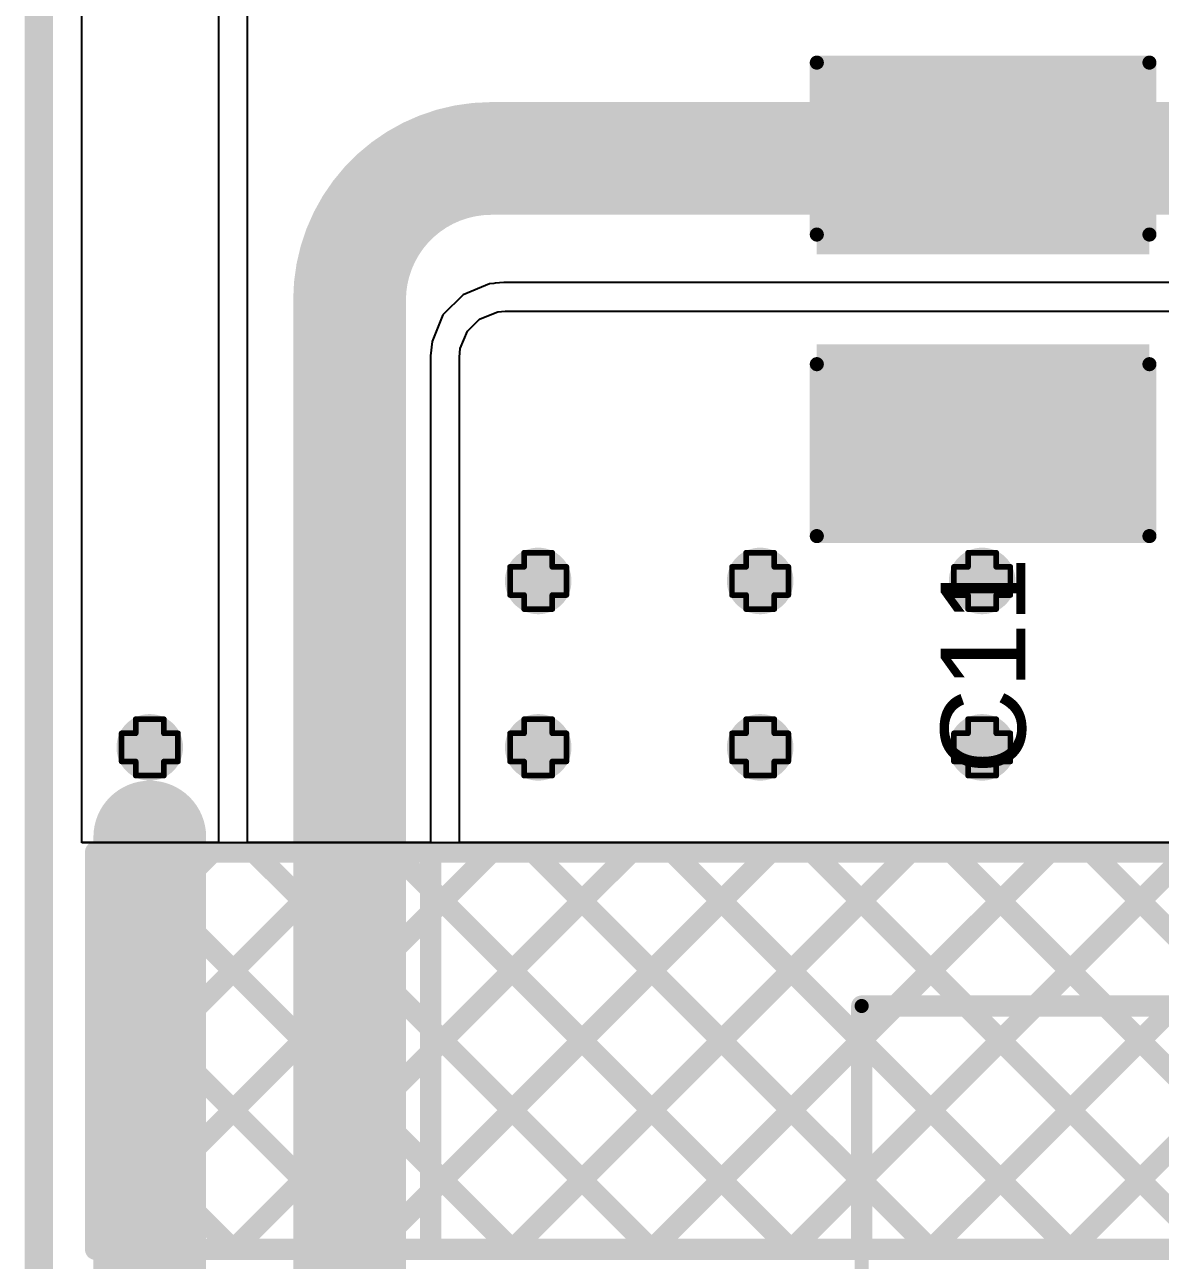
# Model space of a CAD drawing. Header units: inches. Extents: x -0.1 to 10.2, y 0 to 6.5.
# Drawn here: x -0.005 to 0.3978, y 2.8301 to 3.2686 of the extents above; entities that cross this region are included whole.
import ezdxf

# ---------------------------------------------------------------- set-up
doc = ezdxf.new("R2010")
doc.units = ezdxf.units.IN
doc.header["$MEASUREMENT"] = 0
for name, color, linetype in [('Board Outline', 216, 'Continuous'), ('Bottom Layer', 5, 'Continuous'), ('Bottom Overlay', 54, 'Continuous'), ('Drill Drawing', 1, 'Continuous'), ('Top Layer', 1, 'Continuous'), ('Top Overlay', 2, 'Continuous'), ('Top Paste', 8, 'Continuous'), ('Top Solder', 216, 'Continuous'), ('Via Holes', 16, 'Continuous')]:
    doc.layers.add(name, color=color, linetype=linetype)
doc.styles.add('Arial', font='', dxfattribs={"height": 0.2})
doc.styles.get('Arial').set_extended_font_data('Arial')

# ---------------------------------------------------------------- blocks, each defined once
blk = doc.blocks.new('X9555WV_2_12_6TV01_B_57')
at = {"layer": 'Bottom Overlay'}
for points in [[(-0.755, -0.188, 0.005, 0.005, 0), (-0.755, 0.17323, 0.005, 0.005, 0)], [(0.755, -0.188, 0.005, 0.005, 0), (-0.755, -0.188, 0.005, 0.005, 0)]]:
    blk.add_lwpolyline(points, format="xyseb", dxfattribs=at)
blk.add_lwpolyline([(-0.75625, -0.188, 0.0025, 0.0025, 1), (-0.75375, -0.188, 0.0025, 0.0025, 1)], format="xyseb", close=True, dxfattribs=at)
blk.add_lwpolyline([(-0.75625, -0.188, 0.0025, 0.0025, 1), (-0.75375, -0.188, 0.0025, 0.0025, 1)], format="xyseb", close=True, dxfattribs=at)
blk = doc.blocks.new('C___1210_89')
at = {"layer": 'Top Layer'}
for points in [[(-0.08, 0.055), (-0.02, 0.055), (-0.02, -0.055), (-0.08, -0.055)], [(0.02, 0.055), (0.08, 0.055), (0.08, -0.055), (0.02, -0.055)]]:
    blk.add_hatch(color=1, dxfattribs=at).paths.add_polyline_path(points)
at = {"layer": 'Top Paste'}
for points in [[(-0.08, 0.055), (-0.02, 0.055), (-0.02, -0.055), (-0.08, -0.055)], [(0.02, 0.055), (0.08, 0.055), (0.08, -0.055), (0.02, -0.055)]]:
    blk.add_hatch(color=8, dxfattribs=at).paths.add_polyline_path(points)
at = {"layer": 'Top Solder'}
for points in [[(-0.084, 0.059), (-0.016, 0.059), (-0.016, -0.059), (-0.084, -0.059)], [(0.016, 0.059), (0.084, 0.059), (0.084, -0.059), (0.016, -0.059)]]:
    blk.add_hatch(color=216, dxfattribs=at).paths.add_polyline_path(points)
at = {"layer": 'Top Overlay'}
for points in [[(-0.084, 0.059, 0.005, 0.005, 0), (-0.023, 0.059, 0.005, 0.005, 0)], [(-0.084, 0.059, 0.005, 0.005, 0), (-0.084, -0.059, 0.005, 0.005, 0)], [(0.023, 0.059, 0.005, 0.005, 0), (0.084, 0.059, 0.005, 0.005, 0)], [(0.084, 0.059, 0.005, 0.005, 0), (0.084, -0.059, 0.005, 0.005, 0)], [(-0.084, -0.059, 0.005, 0.005, 0), (-0.023, -0.059, 0.005, 0.005, 0)], [(0.023, -0.059, 0.005, 0.005, 0), (0.084, -0.059, 0.005, 0.005, 0)]]:
    blk.add_lwpolyline(points, format="xyseb", dxfattribs=at)
for points in [[(-0.08525, 0.059, 0.0025, 0.0025, 1), (-0.08275, 0.059, 0.0025, 0.0025, 1)], [(-0.08525, 0.059, 0.0025, 0.0025, 1), (-0.08275, 0.059, 0.0025, 0.0025, 1)], [(-0.02425, 0.059, 0.0025, 0.0025, 1), (-0.02175, 0.059, 0.0025, 0.0025, 1)], [(0.02175, 0.059, 0.0025, 0.0025, 1), (0.02425, 0.059, 0.0025, 0.0025, 1)], [(0.08275, 0.059, 0.0025, 0.0025, 1), (0.08525, 0.059, 0.0025, 0.0025, 1)], [(0.08275, 0.059, 0.0025, 0.0025, 1), (0.08525, 0.059, 0.0025, 0.0025, 1)], [(-0.08525, -0.059, 0.0025, 0.0025, 1), (-0.08275, -0.059, 0.0025, 0.0025, 1)], [(-0.08525, -0.059, 0.0025, 0.0025, 1), (-0.08275, -0.059, 0.0025, 0.0025, 1)], [(-0.02425, -0.059, 0.0025, 0.0025, 1), (-0.02175, -0.059, 0.0025, 0.0025, 1)], [(0.02175, -0.059, 0.0025, 0.0025, 1), (0.02425, -0.059, 0.0025, 0.0025, 1)], [(0.08275, -0.059, 0.0025, 0.0025, 1), (0.08525, -0.059, 0.0025, 0.0025, 1)], [(0.08275, -0.059, 0.0025, 0.0025, 1), (0.08525, -0.059, 0.0025, 0.0025, 1)]]:
    blk.add_lwpolyline(points, format="xyseb", close=True, dxfattribs=at)

msp = doc.modelspace()

# ---------------------------------------------------------------- hatches: boundary and pattern name
at = {"layer": 'Bottom Layer'}
h = msp.add_hatch(color=5, dxfattribs=at)
edge = h.paths.add_edge_path()
edge.add_arc((0.17716, 3.07118), 0.01181, 0, 360)
h = msp.add_hatch(color=5, dxfattribs=at)
edge = h.paths.add_edge_path()
edge.add_arc((0.25591, 3.07118), 0.01181, 0, 360)
h = msp.add_hatch(color=5, dxfattribs=at)
edge = h.paths.add_edge_path()
edge.add_arc((0.33465, 3.07118), 0.01181, 0, 360)
h = msp.add_hatch(color=5, dxfattribs=at)
edge = h.paths.add_edge_path()
edge.add_arc((0.03937, 3.01213), 0.01181, 0, 360)
h = msp.add_hatch(color=5, dxfattribs=at)
edge = h.paths.add_edge_path()
edge.add_arc((0.17716, 3.01213), 0.01181, 0, 360)
h = msp.add_hatch(color=5, dxfattribs=at)
edge = h.paths.add_edge_path()
edge.add_arc((0.25591, 3.01213), 0.01181, 0, 360)
h = msp.add_hatch(color=5, dxfattribs=at)
edge = h.paths.add_edge_path()
edge.add_arc((0.33465, 3.01213), 0.01181, 0, 360)
at = {"layer": 'Top Layer'}
h = msp.add_hatch(color=1, dxfattribs=at)
edge = h.paths.add_edge_path()
edge.add_arc((0.17716, 3.07118), 0.01181, 0, 360)
h = msp.add_hatch(color=1, dxfattribs=at)
edge = h.paths.add_edge_path()
edge.add_arc((0.25591, 3.07118), 0.01181, 0, 360)
h = msp.add_hatch(color=1, dxfattribs=at)
edge = h.paths.add_edge_path()
edge.add_arc((0.33465, 3.07118), 0.01181, 0, 360)
h = msp.add_hatch(color=1, dxfattribs=at)
edge = h.paths.add_edge_path()
edge.add_arc((0.03937, 3.01213), 0.01181, 0, 360)
h = msp.add_hatch(color=1, dxfattribs=at)
edge = h.paths.add_edge_path()
edge.add_arc((0.17716, 3.01213), 0.01181, 0, 360)
h = msp.add_hatch(color=1, dxfattribs=at)
edge = h.paths.add_edge_path()
edge.add_arc((0.25591, 3.01213), 0.01181, 0, 360)
h = msp.add_hatch(color=1, dxfattribs=at)
edge = h.paths.add_edge_path()
edge.add_arc((0.33465, 3.01213), 0.01181, 0, 360)
at = {"layer": 'Via Holes'}
h = msp.add_hatch(color=7, dxfattribs=at)
edge = h.paths.add_edge_path()
edge.add_arc((0.17716, 3.07118), 0.00591, 0, 360)
h = msp.add_hatch(color=7, dxfattribs=at)
edge = h.paths.add_edge_path()
edge.add_arc((0.25591, 3.07118), 0.00591, 0, 360)
h = msp.add_hatch(color=7, dxfattribs=at)
edge = h.paths.add_edge_path()
edge.add_arc((0.33465, 3.07118), 0.00591, 0, 360)
h = msp.add_hatch(color=7, dxfattribs=at)
edge = h.paths.add_edge_path()
edge.add_arc((0.03937, 3.01213), 0.00591, 0, 360)
h = msp.add_hatch(color=7, dxfattribs=at)
edge = h.paths.add_edge_path()
edge.add_arc((0.17716, 3.01213), 0.00591, 0, 360)
h = msp.add_hatch(color=7, dxfattribs=at)
edge = h.paths.add_edge_path()
edge.add_arc((0.25591, 3.01213), 0.00591, 0, 360)
h = msp.add_hatch(color=7, dxfattribs=at)
edge = h.paths.add_edge_path()
edge.add_arc((0.33465, 3.01213), 0.00591, 0, 360)

# ---------------------------------------------------------------- linework, layer by layer
at = {"layer": 'Board Outline'}
msp.add_lwpolyline([(0, 0, 0.01, 0.01, 0), (0, 4.33071, 0.01, 0.01, 0)], format="xyseb", dxfattribs=at)
at = {"layer": 'Bottom Layer'}
for p, q in [((0.01529, 2.97828), (0.01529, 3.99606)), ((4.54592, 2.97828), (0.01529, 2.97828))]:
    msp.add_line(p, q, dxfattribs=at)
at = {"layer": 'Bottom Overlay'}
for points in [[(0.02014, 2.834, 0.0075, 0.0075, 0), (0.02014, 2.975, 0.0075, 0.0075, 0)], [(0.02014, 2.88403, 0.0075, 0.0075, 0), (0.1111, 2.975, 0.0075, 0.0075, 0)], [(0.02014, 2.93353, 0.0075, 0.0075, 0), (0.06161, 2.975, 0.0075, 0.0075, 0)], [(0.02014, 2.83454, 0.0075, 0.0075, 0), (0.1606, 2.975, 0.0075, 0.0075, 0)], [(0.02014, 2.88403, 0.0075, 0.0075, 0), (0.1111, 2.975, 0.0075, 0.0075, 0)], [(0.02014, 2.975, 0.0075, 0.0075, 0), (4.53992, 2.975, 0.0075, 0.0075, 0)], [(0.02682, 2.975, 0.0075, 0.0075, 0), (0.16782, 2.834, 0.0075, 0.0075, 0)], [(0.0691, 2.834, 0.0075, 0.0075, 0), (0.2101, 2.975, 0.0075, 0.0075, 0)], [(0.07632, 2.975, 0.0075, 0.0075, 0), (0.21732, 2.834, 0.0075, 0.0075, 0)], [(0.1186, 2.834, 0.0075, 0.0075, 0), (0.2596, 2.975, 0.0075, 0.0075, 0)], [(0.12581, 2.975, 0.0075, 0.0075, 0), (0.26681, 2.834, 0.0075, 0.0075, 0)], [(0.16809, 2.834, 0.0075, 0.0075, 0), (0.30909, 2.975, 0.0075, 0.0075, 0)], [(0.17531, 2.975, 0.0075, 0.0075, 0), (0.29192, 2.85839, 0.0075, 0.0075, 0)], [(0.22481, 2.975, 0.0075, 0.0075, 0), (0.29192, 2.90789, 0.0075, 0.0075, 0)], [(0.27431, 2.975, 0.0075, 0.0075, 0), (0.32895, 2.92035, 0.0075, 0.0075, 0)], [(0.30395, 2.92035, 0.0075, 0.0075, 0), (0.35859, 2.975, 0.0075, 0.0075, 0)], [(0.3238, 2.975, 0.0075, 0.0075, 0), (0.37845, 2.92035, 0.0075, 0.0075, 0)], [(0.35344, 2.92035, 0.0075, 0.0075, 0), (0.40809, 2.975, 0.0075, 0.0075, 0)], [(0.3733, 2.975, 0.0075, 0.0075, 0), (0.42795, 2.92035, 0.0075, 0.0075, 0)], [(0.02014, 2.93219, 0.0075, 0.0075, 0), (0.11832, 2.834, 0.0075, 0.0075, 0)], [(0.29192, 2.834, 0.0075, 0.0075, 0), (0.29192, 2.92035, 0.0075, 0.0075, 0)], [(0.29192, 2.92035, 0.0075, 0.0075, 0), (0.65315, 2.92035, 0.0075, 0.0075, 0)], [(0.29192, 2.92035, 0.0075, 0.0075, 0), (0.65315, 2.92035, 0.0075, 0.0075, 0)], [(0.21759, 2.834, 0.0075, 0.0075, 0), (0.29192, 2.90833, 0.0075, 0.0075, 0)], [(0.02014, 2.88269, 0.0075, 0.0075, 0), (0.06882, 2.834, 0.0075, 0.0075, 0)], [(0.26709, 2.834, 0.0075, 0.0075, 0), (0.29192, 2.85883, 0.0075, 0.0075, 0)], [(0.02014, 2.834, 0.0075, 0.0075, 0), (0.29192, 2.834, 0.0075, 0.0075, 0)]]:
    msp.add_lwpolyline(points, format="xyseb", dxfattribs=at)
for points in [[(0.01826, 2.975, 0.00375, 0.00375, 1), (0.02201, 2.975, 0.00375, 0.00375, 1)], [(0.01826, 2.975, 0.00375, 0.00375, 1), (0.02201, 2.975, 0.00375, 0.00375, 1)], [(0.02494, 2.975, 0.00375, 0.00375, 1), (0.02869, 2.975, 0.00375, 0.00375, 1)], [(0.05973, 2.975, 0.00375, 0.00375, 1), (0.06348, 2.975, 0.00375, 0.00375, 1)], [(0.07444, 2.975, 0.00375, 0.00375, 1), (0.07819, 2.975, 0.00375, 0.00375, 1)], [(0.10923, 2.975, 0.00375, 0.00375, 1), (0.11298, 2.975, 0.00375, 0.00375, 1)], [(0.10923, 2.975, 0.00375, 0.00375, 1), (0.11298, 2.975, 0.00375, 0.00375, 1)], [(0.12394, 2.975, 0.00375, 0.00375, 1), (0.12769, 2.975, 0.00375, 0.00375, 1)], [(0.15873, 2.975, 0.00375, 0.00375, 1), (0.16248, 2.975, 0.00375, 0.00375, 1)], [(0.17344, 2.975, 0.00375, 0.00375, 1), (0.17719, 2.975, 0.00375, 0.00375, 1)], [(0.20822, 2.975, 0.00375, 0.00375, 1), (0.21197, 2.975, 0.00375, 0.00375, 1)], [(0.22293, 2.975, 0.00375, 0.00375, 1), (0.22668, 2.975, 0.00375, 0.00375, 1)], [(0.25772, 2.975, 0.00375, 0.00375, 1), (0.26147, 2.975, 0.00375, 0.00375, 1)], [(0.27243, 2.975, 0.00375, 0.00375, 1), (0.27618, 2.975, 0.00375, 0.00375, 1)], [(0.30722, 2.975, 0.00375, 0.00375, 1), (0.31097, 2.975, 0.00375, 0.00375, 1)], [(0.32193, 2.975, 0.00375, 0.00375, 1), (0.32568, 2.975, 0.00375, 0.00375, 1)], [(0.35672, 2.975, 0.00375, 0.00375, 1), (0.36047, 2.975, 0.00375, 0.00375, 1)], [(0.37143, 2.975, 0.00375, 0.00375, 1), (0.37518, 2.975, 0.00375, 0.00375, 1)], [(0.01826, 2.93353, 0.00375, 0.00375, 1), (0.02201, 2.93353, 0.00375, 0.00375, 1)], [(0.01826, 2.93219, 0.00375, 0.00375, 1), (0.02201, 2.93219, 0.00375, 0.00375, 1)], [(0.29005, 2.92035, 0.00375, 0.00375, 1), (0.2938, 2.92035, 0.00375, 0.00375, 1)], [(0.29005, 2.92035, 0.00375, 0.00375, 1), (0.2938, 2.92035, 0.00375, 0.00375, 1)], [(0.29005, 2.92035, 0.00375, 0.00375, 1), (0.2938, 2.92035, 0.00375, 0.00375, 1)], [(0.30207, 2.92035, 0.00375, 0.00375, 1), (0.30582, 2.92035, 0.00375, 0.00375, 1)], [(0.32708, 2.92035, 0.00375, 0.00375, 1), (0.33083, 2.92035, 0.00375, 0.00375, 1)], [(0.35157, 2.92035, 0.00375, 0.00375, 1), (0.35532, 2.92035, 0.00375, 0.00375, 1)], [(0.37658, 2.92035, 0.00375, 0.00375, 1), (0.38033, 2.92035, 0.00375, 0.00375, 1)], [(0.29005, 2.90833, 0.00375, 0.00375, 1), (0.2938, 2.90833, 0.00375, 0.00375, 1)], [(0.29005, 2.90789, 0.00375, 0.00375, 1), (0.2938, 2.90789, 0.00375, 0.00375, 1)], [(0.01826, 2.88403, 0.00375, 0.00375, 1), (0.02201, 2.88403, 0.00375, 0.00375, 1)], [(0.01826, 2.88403, 0.00375, 0.00375, 1), (0.02201, 2.88403, 0.00375, 0.00375, 1)], [(0.01826, 2.88269, 0.00375, 0.00375, 1), (0.02201, 2.88269, 0.00375, 0.00375, 1)], [(0.29005, 2.85883, 0.00375, 0.00375, 1), (0.2938, 2.85883, 0.00375, 0.00375, 1)], [(0.29005, 2.85839, 0.00375, 0.00375, 1), (0.2938, 2.85839, 0.00375, 0.00375, 1)], [(0.01826, 2.83454, 0.00375, 0.00375, 1), (0.02201, 2.83454, 0.00375, 0.00375, 1)], [(0.01826, 2.834, 0.00375, 0.00375, 1), (0.02201, 2.834, 0.00375, 0.00375, 1)], [(0.01826, 2.834, 0.00375, 0.00375, 1), (0.02201, 2.834, 0.00375, 0.00375, 1)], [(0.06695, 2.834, 0.00375, 0.00375, 1), (0.0707, 2.834, 0.00375, 0.00375, 1)], [(0.06722, 2.834, 0.00375, 0.00375, 1), (0.07097, 2.834, 0.00375, 0.00375, 1)], [(0.11645, 2.834, 0.00375, 0.00375, 1), (0.1202, 2.834, 0.00375, 0.00375, 1)], [(0.11672, 2.834, 0.00375, 0.00375, 1), (0.12047, 2.834, 0.00375, 0.00375, 1)], [(0.16594, 2.834, 0.00375, 0.00375, 1), (0.16969, 2.834, 0.00375, 0.00375, 1)], [(0.16622, 2.834, 0.00375, 0.00375, 1), (0.16997, 2.834, 0.00375, 0.00375, 1)], [(0.21544, 2.834, 0.00375, 0.00375, 1), (0.21919, 2.834, 0.00375, 0.00375, 1)], [(0.21572, 2.834, 0.00375, 0.00375, 1), (0.21947, 2.834, 0.00375, 0.00375, 1)], [(0.26494, 2.834, 0.00375, 0.00375, 1), (0.26869, 2.834, 0.00375, 0.00375, 1)], [(0.26521, 2.834, 0.00375, 0.00375, 1), (0.26896, 2.834, 0.00375, 0.00375, 1)], [(0.29005, 2.834, 0.00375, 0.00375, 1), (0.2938, 2.834, 0.00375, 0.00375, 1)], [(0.29005, 2.834, 0.00375, 0.00375, 1), (0.2938, 2.834, 0.00375, 0.00375, 1)]]:
    msp.add_lwpolyline(points, format="xyseb", close=True, dxfattribs=at)
at = {"layer": 'Drill Drawing'}
for points in [[(0.17217, 3.07618, 0.002, 0.002, 0), (0.17217, 3.08118, 0.002, 0.002, 0)], [(0.17217, 3.08118, 0.002, 0.002, 0), (0.18216, 3.08118, 0.002, 0.002, 0)], [(0.18216, 3.07618, 0.002, 0.002, 0), (0.18216, 3.08118, 0.002, 0.002, 0)], [(0.25091, 3.07618, 0.002, 0.002, 0), (0.25091, 3.08118, 0.002, 0.002, 0)], [(0.25091, 3.08118, 0.002, 0.002, 0), (0.26091, 3.08118, 0.002, 0.002, 0)], [(0.26091, 3.07618, 0.002, 0.002, 0), (0.26091, 3.08118, 0.002, 0.002, 0)], [(0.32965, 3.07618, 0.002, 0.002, 0), (0.32965, 3.08118, 0.002, 0.002, 0)], [(0.32965, 3.08118, 0.002, 0.002, 0), (0.33965, 3.08118, 0.002, 0.002, 0)], [(0.33965, 3.07618, 0.002, 0.002, 0), (0.33965, 3.08118, 0.002, 0.002, 0)], [(0.16717, 3.06618, 0.002, 0.002, 0), (0.16717, 3.07618, 0.002, 0.002, 0)], [(0.16717, 3.07618, 0.002, 0.002, 0), (0.17217, 3.07618, 0.002, 0.002, 0)], [(0.18216, 3.07618, 0.002, 0.002, 0), (0.18716, 3.07618, 0.002, 0.002, 0)], [(0.18716, 3.06618, 0.002, 0.002, 0), (0.18716, 3.07618, 0.002, 0.002, 0)], [(0.24591, 3.06618, 0.002, 0.002, 0), (0.24591, 3.07618, 0.002, 0.002, 0)], [(0.24591, 3.07618, 0.002, 0.002, 0), (0.25091, 3.07618, 0.002, 0.002, 0)], [(0.26091, 3.07618, 0.002, 0.002, 0), (0.26591, 3.07618, 0.002, 0.002, 0)], [(0.26591, 3.06618, 0.002, 0.002, 0), (0.26591, 3.07618, 0.002, 0.002, 0)], [(0.32465, 3.06618, 0.002, 0.002, 0), (0.32465, 3.07618, 0.002, 0.002, 0)], [(0.32465, 3.07618, 0.002, 0.002, 0), (0.32965, 3.07618, 0.002, 0.002, 0)], [(0.33965, 3.07618, 0.002, 0.002, 0), (0.34465, 3.07618, 0.002, 0.002, 0)], [(0.34465, 3.06618, 0.002, 0.002, 0), (0.34465, 3.07618, 0.002, 0.002, 0)], [(0.16717, 3.06618, 0.002, 0.002, 0), (0.17217, 3.06618, 0.002, 0.002, 0)], [(0.17217, 3.06118, 0.002, 0.002, 0), (0.17217, 3.06618, 0.002, 0.002, 0)], [(0.18216, 3.06618, 0.002, 0.002, 0), (0.18716, 3.06618, 0.002, 0.002, 0)], [(0.18216, 3.06118, 0.002, 0.002, 0), (0.18216, 3.06618, 0.002, 0.002, 0)], [(0.24591, 3.06618, 0.002, 0.002, 0), (0.25091, 3.06618, 0.002, 0.002, 0)], [(0.25091, 3.06118, 0.002, 0.002, 0), (0.25091, 3.06618, 0.002, 0.002, 0)], [(0.26091, 3.06618, 0.002, 0.002, 0), (0.26591, 3.06618, 0.002, 0.002, 0)], [(0.26091, 3.06118, 0.002, 0.002, 0), (0.26091, 3.06618, 0.002, 0.002, 0)], [(0.32465, 3.06618, 0.002, 0.002, 0), (0.32965, 3.06618, 0.002, 0.002, 0)], [(0.32965, 3.06118, 0.002, 0.002, 0), (0.32965, 3.06618, 0.002, 0.002, 0)], [(0.33965, 3.06618, 0.002, 0.002, 0), (0.34465, 3.06618, 0.002, 0.002, 0)], [(0.33965, 3.06118, 0.002, 0.002, 0), (0.33965, 3.06618, 0.002, 0.002, 0)], [(0.17217, 3.06118, 0.002, 0.002, 0), (0.18216, 3.06118, 0.002, 0.002, 0)], [(0.25091, 3.06118, 0.002, 0.002, 0), (0.26091, 3.06118, 0.002, 0.002, 0)], [(0.32965, 3.06118, 0.002, 0.002, 0), (0.33965, 3.06118, 0.002, 0.002, 0)], [(0.03437, 3.01713, 0.002, 0.002, 0), (0.03437, 3.02213, 0.002, 0.002, 0)], [(0.03437, 3.02213, 0.002, 0.002, 0), (0.04437, 3.02213, 0.002, 0.002, 0)], [(0.04437, 3.01713, 0.002, 0.002, 0), (0.04437, 3.02213, 0.002, 0.002, 0)], [(0.17217, 3.01713, 0.002, 0.002, 0), (0.17217, 3.02213, 0.002, 0.002, 0)], [(0.17217, 3.02213, 0.002, 0.002, 0), (0.18216, 3.02213, 0.002, 0.002, 0)], [(0.18216, 3.01713, 0.002, 0.002, 0), (0.18216, 3.02213, 0.002, 0.002, 0)], [(0.25091, 3.01713, 0.002, 0.002, 0), (0.25091, 3.02213, 0.002, 0.002, 0)], [(0.25091, 3.02213, 0.002, 0.002, 0), (0.26091, 3.02213, 0.002, 0.002, 0)], [(0.26091, 3.01713, 0.002, 0.002, 0), (0.26091, 3.02213, 0.002, 0.002, 0)], [(0.32965, 3.01713, 0.002, 0.002, 0), (0.32965, 3.02213, 0.002, 0.002, 0)], [(0.32965, 3.02213, 0.002, 0.002, 0), (0.33965, 3.02213, 0.002, 0.002, 0)], [(0.33965, 3.01713, 0.002, 0.002, 0), (0.33965, 3.02213, 0.002, 0.002, 0)], [(0.02937, 3.00713, 0.002, 0.002, 0), (0.02937, 3.01713, 0.002, 0.002, 0)], [(0.02937, 3.01713, 0.002, 0.002, 0), (0.03437, 3.01713, 0.002, 0.002, 0)], [(0.04437, 3.01713, 0.002, 0.002, 0), (0.04937, 3.01713, 0.002, 0.002, 0)], [(0.04937, 3.00713, 0.002, 0.002, 0), (0.04937, 3.01713, 0.002, 0.002, 0)], [(0.16717, 3.00713, 0.002, 0.002, 0), (0.16717, 3.01713, 0.002, 0.002, 0)], [(0.16717, 3.01713, 0.002, 0.002, 0), (0.17217, 3.01713, 0.002, 0.002, 0)], [(0.18216, 3.01713, 0.002, 0.002, 0), (0.18716, 3.01713, 0.002, 0.002, 0)], [(0.18716, 3.00713, 0.002, 0.002, 0), (0.18716, 3.01713, 0.002, 0.002, 0)], [(0.24591, 3.00713, 0.002, 0.002, 0), (0.24591, 3.01713, 0.002, 0.002, 0)], [(0.24591, 3.01713, 0.002, 0.002, 0), (0.25091, 3.01713, 0.002, 0.002, 0)], [(0.26091, 3.01713, 0.002, 0.002, 0), (0.26591, 3.01713, 0.002, 0.002, 0)], [(0.26591, 3.00713, 0.002, 0.002, 0), (0.26591, 3.01713, 0.002, 0.002, 0)], [(0.32465, 3.00713, 0.002, 0.002, 0), (0.32465, 3.01713, 0.002, 0.002, 0)], [(0.32465, 3.01713, 0.002, 0.002, 0), (0.32965, 3.01713, 0.002, 0.002, 0)], [(0.33965, 3.01713, 0.002, 0.002, 0), (0.34465, 3.01713, 0.002, 0.002, 0)], [(0.34465, 3.00713, 0.002, 0.002, 0), (0.34465, 3.01713, 0.002, 0.002, 0)], [(0.02937, 3.00713, 0.002, 0.002, 0), (0.03437, 3.00713, 0.002, 0.002, 0)], [(0.03437, 3.00213, 0.002, 0.002, 0), (0.03437, 3.00713, 0.002, 0.002, 0)], [(0.04437, 3.00713, 0.002, 0.002, 0), (0.04937, 3.00713, 0.002, 0.002, 0)], [(0.04437, 3.00213, 0.002, 0.002, 0), (0.04437, 3.00713, 0.002, 0.002, 0)], [(0.16717, 3.00713, 0.002, 0.002, 0), (0.17217, 3.00713, 0.002, 0.002, 0)], [(0.17217, 3.00213, 0.002, 0.002, 0), (0.17217, 3.00713, 0.002, 0.002, 0)], [(0.18216, 3.00713, 0.002, 0.002, 0), (0.18716, 3.00713, 0.002, 0.002, 0)], [(0.18216, 3.00213, 0.002, 0.002, 0), (0.18216, 3.00713, 0.002, 0.002, 0)], [(0.24591, 3.00713, 0.002, 0.002, 0), (0.25091, 3.00713, 0.002, 0.002, 0)], [(0.25091, 3.00213, 0.002, 0.002, 0), (0.25091, 3.00713, 0.002, 0.002, 0)], [(0.26091, 3.00713, 0.002, 0.002, 0), (0.26591, 3.00713, 0.002, 0.002, 0)], [(0.26091, 3.00213, 0.002, 0.002, 0), (0.26091, 3.00713, 0.002, 0.002, 0)], [(0.32465, 3.00713, 0.002, 0.002, 0), (0.32965, 3.00713, 0.002, 0.002, 0)], [(0.32965, 3.00213, 0.002, 0.002, 0), (0.32965, 3.00713, 0.002, 0.002, 0)], [(0.33965, 3.00713, 0.002, 0.002, 0), (0.34465, 3.00713, 0.002, 0.002, 0)], [(0.33965, 3.00213, 0.002, 0.002, 0), (0.33965, 3.00713, 0.002, 0.002, 0)], [(0.03437, 3.00213, 0.002, 0.002, 0), (0.04437, 3.00213, 0.002, 0.002, 0)], [(0.17217, 3.00213, 0.002, 0.002, 0), (0.18216, 3.00213, 0.002, 0.002, 0)], [(0.25091, 3.00213, 0.002, 0.002, 0), (0.26091, 3.00213, 0.002, 0.002, 0)], [(0.32965, 3.00213, 0.002, 0.002, 0), (0.33965, 3.00213, 0.002, 0.002, 0)]]:
    msp.add_lwpolyline(points, format="xyseb", dxfattribs=at)
for points in [[(0.17167, 3.08118, 0.001, 0.001, 1), (0.17267, 3.08118, 0.001, 0.001, 1)], [(0.17167, 3.08118, 0.001, 0.001, 1), (0.17267, 3.08118, 0.001, 0.001, 1)], [(0.18166, 3.08118, 0.001, 0.001, 1), (0.18266, 3.08118, 0.001, 0.001, 1)], [(0.18166, 3.08118, 0.001, 0.001, 1), (0.18266, 3.08118, 0.001, 0.001, 1)], [(0.25041, 3.08118, 0.001, 0.001, 1), (0.25141, 3.08118, 0.001, 0.001, 1)], [(0.25041, 3.08118, 0.001, 0.001, 1), (0.25141, 3.08118, 0.001, 0.001, 1)], [(0.26041, 3.08118, 0.001, 0.001, 1), (0.26141, 3.08118, 0.001, 0.001, 1)], [(0.26041, 3.08118, 0.001, 0.001, 1), (0.26141, 3.08118, 0.001, 0.001, 1)], [(0.32915, 3.08118, 0.001, 0.001, 1), (0.33015, 3.08118, 0.001, 0.001, 1)], [(0.32915, 3.08118, 0.001, 0.001, 1), (0.33015, 3.08118, 0.001, 0.001, 1)], [(0.33915, 3.08118, 0.001, 0.001, 1), (0.34015, 3.08118, 0.001, 0.001, 1)], [(0.33915, 3.08118, 0.001, 0.001, 1), (0.34015, 3.08118, 0.001, 0.001, 1)], [(0.16667, 3.07618, 0.001, 0.001, 1), (0.16767, 3.07618, 0.001, 0.001, 1)], [(0.16667, 3.07618, 0.001, 0.001, 1), (0.16767, 3.07618, 0.001, 0.001, 1)], [(0.17167, 3.07618, 0.001, 0.001, 1), (0.17267, 3.07618, 0.001, 0.001, 1)], [(0.17167, 3.07618, 0.001, 0.001, 1), (0.17267, 3.07618, 0.001, 0.001, 1)], [(0.18166, 3.07618, 0.001, 0.001, 1), (0.18266, 3.07618, 0.001, 0.001, 1)], [(0.18166, 3.07618, 0.001, 0.001, 1), (0.18266, 3.07618, 0.001, 0.001, 1)], [(0.18666, 3.07618, 0.001, 0.001, 1), (0.18766, 3.07618, 0.001, 0.001, 1)], [(0.18666, 3.07618, 0.001, 0.001, 1), (0.18766, 3.07618, 0.001, 0.001, 1)], [(0.24541, 3.07618, 0.001, 0.001, 1), (0.24641, 3.07618, 0.001, 0.001, 1)], [(0.24541, 3.07618, 0.001, 0.001, 1), (0.24641, 3.07618, 0.001, 0.001, 1)], [(0.25041, 3.07618, 0.001, 0.001, 1), (0.25141, 3.07618, 0.001, 0.001, 1)], [(0.25041, 3.07618, 0.001, 0.001, 1), (0.25141, 3.07618, 0.001, 0.001, 1)], [(0.26041, 3.07618, 0.001, 0.001, 1), (0.26141, 3.07618, 0.001, 0.001, 1)], [(0.26041, 3.07618, 0.001, 0.001, 1), (0.26141, 3.07618, 0.001, 0.001, 1)], [(0.26541, 3.07618, 0.001, 0.001, 1), (0.26641, 3.07618, 0.001, 0.001, 1)], [(0.26541, 3.07618, 0.001, 0.001, 1), (0.26641, 3.07618, 0.001, 0.001, 1)], [(0.32415, 3.07618, 0.001, 0.001, 1), (0.32515, 3.07618, 0.001, 0.001, 1)], [(0.32415, 3.07618, 0.001, 0.001, 1), (0.32515, 3.07618, 0.001, 0.001, 1)], [(0.32915, 3.07618, 0.001, 0.001, 1), (0.33015, 3.07618, 0.001, 0.001, 1)], [(0.32915, 3.07618, 0.001, 0.001, 1), (0.33015, 3.07618, 0.001, 0.001, 1)], [(0.33915, 3.07618, 0.001, 0.001, 1), (0.34015, 3.07618, 0.001, 0.001, 1)], [(0.33915, 3.07618, 0.001, 0.001, 1), (0.34015, 3.07618, 0.001, 0.001, 1)], [(0.34415, 3.07618, 0.001, 0.001, 1), (0.34515, 3.07618, 0.001, 0.001, 1)], [(0.34415, 3.07618, 0.001, 0.001, 1), (0.34515, 3.07618, 0.001, 0.001, 1)], [(0.16667, 3.06618, 0.001, 0.001, 1), (0.16767, 3.06618, 0.001, 0.001, 1)], [(0.16667, 3.06618, 0.001, 0.001, 1), (0.16767, 3.06618, 0.001, 0.001, 1)], [(0.17167, 3.06618, 0.001, 0.001, 1), (0.17267, 3.06618, 0.001, 0.001, 1)], [(0.17167, 3.06618, 0.001, 0.001, 1), (0.17267, 3.06618, 0.001, 0.001, 1)], [(0.18166, 3.06618, 0.001, 0.001, 1), (0.18266, 3.06618, 0.001, 0.001, 1)], [(0.18166, 3.06618, 0.001, 0.001, 1), (0.18266, 3.06618, 0.001, 0.001, 1)], [(0.18666, 3.06618, 0.001, 0.001, 1), (0.18766, 3.06618, 0.001, 0.001, 1)], [(0.18666, 3.06618, 0.001, 0.001, 1), (0.18766, 3.06618, 0.001, 0.001, 1)], [(0.24541, 3.06618, 0.001, 0.001, 1), (0.24641, 3.06618, 0.001, 0.001, 1)], [(0.24541, 3.06618, 0.001, 0.001, 1), (0.24641, 3.06618, 0.001, 0.001, 1)], [(0.25041, 3.06618, 0.001, 0.001, 1), (0.25141, 3.06618, 0.001, 0.001, 1)], [(0.25041, 3.06618, 0.001, 0.001, 1), (0.25141, 3.06618, 0.001, 0.001, 1)], [(0.26041, 3.06618, 0.001, 0.001, 1), (0.26141, 3.06618, 0.001, 0.001, 1)], [(0.26041, 3.06618, 0.001, 0.001, 1), (0.26141, 3.06618, 0.001, 0.001, 1)], [(0.26541, 3.06618, 0.001, 0.001, 1), (0.26641, 3.06618, 0.001, 0.001, 1)], [(0.26541, 3.06618, 0.001, 0.001, 1), (0.26641, 3.06618, 0.001, 0.001, 1)], [(0.32415, 3.06618, 0.001, 0.001, 1), (0.32515, 3.06618, 0.001, 0.001, 1)], [(0.32415, 3.06618, 0.001, 0.001, 1), (0.32515, 3.06618, 0.001, 0.001, 1)], [(0.32915, 3.06618, 0.001, 0.001, 1), (0.33015, 3.06618, 0.001, 0.001, 1)], [(0.32915, 3.06618, 0.001, 0.001, 1), (0.33015, 3.06618, 0.001, 0.001, 1)], [(0.33915, 3.06618, 0.001, 0.001, 1), (0.34015, 3.06618, 0.001, 0.001, 1)], [(0.33915, 3.06618, 0.001, 0.001, 1), (0.34015, 3.06618, 0.001, 0.001, 1)], [(0.34415, 3.06618, 0.001, 0.001, 1), (0.34515, 3.06618, 0.001, 0.001, 1)], [(0.34415, 3.06618, 0.001, 0.001, 1), (0.34515, 3.06618, 0.001, 0.001, 1)], [(0.17167, 3.06118, 0.001, 0.001, 1), (0.17267, 3.06118, 0.001, 0.001, 1)], [(0.17167, 3.06118, 0.001, 0.001, 1), (0.17267, 3.06118, 0.001, 0.001, 1)], [(0.18166, 3.06118, 0.001, 0.001, 1), (0.18266, 3.06118, 0.001, 0.001, 1)], [(0.18166, 3.06118, 0.001, 0.001, 1), (0.18266, 3.06118, 0.001, 0.001, 1)], [(0.25041, 3.06118, 0.001, 0.001, 1), (0.25141, 3.06118, 0.001, 0.001, 1)], [(0.25041, 3.06118, 0.001, 0.001, 1), (0.25141, 3.06118, 0.001, 0.001, 1)], [(0.26041, 3.06118, 0.001, 0.001, 1), (0.26141, 3.06118, 0.001, 0.001, 1)], [(0.26041, 3.06118, 0.001, 0.001, 1), (0.26141, 3.06118, 0.001, 0.001, 1)], [(0.32915, 3.06118, 0.001, 0.001, 1), (0.33015, 3.06118, 0.001, 0.001, 1)], [(0.32915, 3.06118, 0.001, 0.001, 1), (0.33015, 3.06118, 0.001, 0.001, 1)], [(0.33915, 3.06118, 0.001, 0.001, 1), (0.34015, 3.06118, 0.001, 0.001, 1)], [(0.33915, 3.06118, 0.001, 0.001, 1), (0.34015, 3.06118, 0.001, 0.001, 1)], [(0.03387, 3.02213, 0.001, 0.001, 1), (0.03487, 3.02213, 0.001, 0.001, 1)], [(0.03387, 3.02213, 0.001, 0.001, 1), (0.03487, 3.02213, 0.001, 0.001, 1)], [(0.04387, 3.02213, 0.001, 0.001, 1), (0.04487, 3.02213, 0.001, 0.001, 1)], [(0.04387, 3.02213, 0.001, 0.001, 1), (0.04487, 3.02213, 0.001, 0.001, 1)], [(0.17167, 3.02213, 0.001, 0.001, 1), (0.17267, 3.02213, 0.001, 0.001, 1)], [(0.17167, 3.02213, 0.001, 0.001, 1), (0.17267, 3.02213, 0.001, 0.001, 1)], [(0.18166, 3.02213, 0.001, 0.001, 1), (0.18266, 3.02213, 0.001, 0.001, 1)], [(0.18166, 3.02213, 0.001, 0.001, 1), (0.18266, 3.02213, 0.001, 0.001, 1)], [(0.25041, 3.02213, 0.001, 0.001, 1), (0.25141, 3.02213, 0.001, 0.001, 1)], [(0.25041, 3.02213, 0.001, 0.001, 1), (0.25141, 3.02213, 0.001, 0.001, 1)], [(0.26041, 3.02213, 0.001, 0.001, 1), (0.26141, 3.02213, 0.001, 0.001, 1)], [(0.26041, 3.02213, 0.001, 0.001, 1), (0.26141, 3.02213, 0.001, 0.001, 1)], [(0.32915, 3.02213, 0.001, 0.001, 1), (0.33015, 3.02213, 0.001, 0.001, 1)], [(0.32915, 3.02213, 0.001, 0.001, 1), (0.33015, 3.02213, 0.001, 0.001, 1)], [(0.33915, 3.02213, 0.001, 0.001, 1), (0.34015, 3.02213, 0.001, 0.001, 1)], [(0.33915, 3.02213, 0.001, 0.001, 1), (0.34015, 3.02213, 0.001, 0.001, 1)], [(0.02887, 3.01713, 0.001, 0.001, 1), (0.02987, 3.01713, 0.001, 0.001, 1)], [(0.02887, 3.01713, 0.001, 0.001, 1), (0.02987, 3.01713, 0.001, 0.001, 1)], [(0.03387, 3.01713, 0.001, 0.001, 1), (0.03487, 3.01713, 0.001, 0.001, 1)], [(0.03387, 3.01713, 0.001, 0.001, 1), (0.03487, 3.01713, 0.001, 0.001, 1)], [(0.04387, 3.01713, 0.001, 0.001, 1), (0.04487, 3.01713, 0.001, 0.001, 1)], [(0.04387, 3.01713, 0.001, 0.001, 1), (0.04487, 3.01713, 0.001, 0.001, 1)], [(0.04887, 3.01713, 0.001, 0.001, 1), (0.04987, 3.01713, 0.001, 0.001, 1)], [(0.04887, 3.01713, 0.001, 0.001, 1), (0.04987, 3.01713, 0.001, 0.001, 1)], [(0.16667, 3.01713, 0.001, 0.001, 1), (0.16767, 3.01713, 0.001, 0.001, 1)], [(0.16667, 3.01713, 0.001, 0.001, 1), (0.16767, 3.01713, 0.001, 0.001, 1)], [(0.17167, 3.01713, 0.001, 0.001, 1), (0.17267, 3.01713, 0.001, 0.001, 1)], [(0.17167, 3.01713, 0.001, 0.001, 1), (0.17267, 3.01713, 0.001, 0.001, 1)], [(0.18166, 3.01713, 0.001, 0.001, 1), (0.18266, 3.01713, 0.001, 0.001, 1)], [(0.18166, 3.01713, 0.001, 0.001, 1), (0.18266, 3.01713, 0.001, 0.001, 1)], [(0.18666, 3.01713, 0.001, 0.001, 1), (0.18766, 3.01713, 0.001, 0.001, 1)], [(0.18666, 3.01713, 0.001, 0.001, 1), (0.18766, 3.01713, 0.001, 0.001, 1)], [(0.24541, 3.01713, 0.001, 0.001, 1), (0.24641, 3.01713, 0.001, 0.001, 1)], [(0.24541, 3.01713, 0.001, 0.001, 1), (0.24641, 3.01713, 0.001, 0.001, 1)], [(0.25041, 3.01713, 0.001, 0.001, 1), (0.25141, 3.01713, 0.001, 0.001, 1)], [(0.25041, 3.01713, 0.001, 0.001, 1), (0.25141, 3.01713, 0.001, 0.001, 1)], [(0.26041, 3.01713, 0.001, 0.001, 1), (0.26141, 3.01713, 0.001, 0.001, 1)], [(0.26041, 3.01713, 0.001, 0.001, 1), (0.26141, 3.01713, 0.001, 0.001, 1)], [(0.26541, 3.01713, 0.001, 0.001, 1), (0.26641, 3.01713, 0.001, 0.001, 1)], [(0.26541, 3.01713, 0.001, 0.001, 1), (0.26641, 3.01713, 0.001, 0.001, 1)], [(0.32415, 3.01713, 0.001, 0.001, 1), (0.32515, 3.01713, 0.001, 0.001, 1)], [(0.32415, 3.01713, 0.001, 0.001, 1), (0.32515, 3.01713, 0.001, 0.001, 1)], [(0.32915, 3.01713, 0.001, 0.001, 1), (0.33015, 3.01713, 0.001, 0.001, 1)], [(0.32915, 3.01713, 0.001, 0.001, 1), (0.33015, 3.01713, 0.001, 0.001, 1)], [(0.33915, 3.01713, 0.001, 0.001, 1), (0.34015, 3.01713, 0.001, 0.001, 1)], [(0.33915, 3.01713, 0.001, 0.001, 1), (0.34015, 3.01713, 0.001, 0.001, 1)], [(0.34415, 3.01713, 0.001, 0.001, 1), (0.34515, 3.01713, 0.001, 0.001, 1)], [(0.34415, 3.01713, 0.001, 0.001, 1), (0.34515, 3.01713, 0.001, 0.001, 1)], [(0.02887, 3.00713, 0.001, 0.001, 1), (0.02987, 3.00713, 0.001, 0.001, 1)], [(0.02887, 3.00713, 0.001, 0.001, 1), (0.02987, 3.00713, 0.001, 0.001, 1)], [(0.03387, 3.00713, 0.001, 0.001, 1), (0.03487, 3.00713, 0.001, 0.001, 1)], [(0.03387, 3.00713, 0.001, 0.001, 1), (0.03487, 3.00713, 0.001, 0.001, 1)], [(0.04387, 3.00713, 0.001, 0.001, 1), (0.04487, 3.00713, 0.001, 0.001, 1)], [(0.04387, 3.00713, 0.001, 0.001, 1), (0.04487, 3.00713, 0.001, 0.001, 1)], [(0.04887, 3.00713, 0.001, 0.001, 1), (0.04987, 3.00713, 0.001, 0.001, 1)], [(0.04887, 3.00713, 0.001, 0.001, 1), (0.04987, 3.00713, 0.001, 0.001, 1)], [(0.16667, 3.00713, 0.001, 0.001, 1), (0.16767, 3.00713, 0.001, 0.001, 1)], [(0.16667, 3.00713, 0.001, 0.001, 1), (0.16767, 3.00713, 0.001, 0.001, 1)], [(0.17167, 3.00713, 0.001, 0.001, 1), (0.17267, 3.00713, 0.001, 0.001, 1)], [(0.17167, 3.00713, 0.001, 0.001, 1), (0.17267, 3.00713, 0.001, 0.001, 1)], [(0.18166, 3.00713, 0.001, 0.001, 1), (0.18266, 3.00713, 0.001, 0.001, 1)], [(0.18166, 3.00713, 0.001, 0.001, 1), (0.18266, 3.00713, 0.001, 0.001, 1)], [(0.18666, 3.00713, 0.001, 0.001, 1), (0.18766, 3.00713, 0.001, 0.001, 1)], [(0.18666, 3.00713, 0.001, 0.001, 1), (0.18766, 3.00713, 0.001, 0.001, 1)], [(0.24541, 3.00713, 0.001, 0.001, 1), (0.24641, 3.00713, 0.001, 0.001, 1)], [(0.24541, 3.00713, 0.001, 0.001, 1), (0.24641, 3.00713, 0.001, 0.001, 1)], [(0.25041, 3.00713, 0.001, 0.001, 1), (0.25141, 3.00713, 0.001, 0.001, 1)], [(0.25041, 3.00713, 0.001, 0.001, 1), (0.25141, 3.00713, 0.001, 0.001, 1)], [(0.26041, 3.00713, 0.001, 0.001, 1), (0.26141, 3.00713, 0.001, 0.001, 1)], [(0.26041, 3.00713, 0.001, 0.001, 1), (0.26141, 3.00713, 0.001, 0.001, 1)], [(0.26541, 3.00713, 0.001, 0.001, 1), (0.26641, 3.00713, 0.001, 0.001, 1)], [(0.26541, 3.00713, 0.001, 0.001, 1), (0.26641, 3.00713, 0.001, 0.001, 1)], [(0.32415, 3.00713, 0.001, 0.001, 1), (0.32515, 3.00713, 0.001, 0.001, 1)], [(0.32415, 3.00713, 0.001, 0.001, 1), (0.32515, 3.00713, 0.001, 0.001, 1)], [(0.32915, 3.00713, 0.001, 0.001, 1), (0.33015, 3.00713, 0.001, 0.001, 1)], [(0.32915, 3.00713, 0.001, 0.001, 1), (0.33015, 3.00713, 0.001, 0.001, 1)], [(0.33915, 3.00713, 0.001, 0.001, 1), (0.34015, 3.00713, 0.001, 0.001, 1)], [(0.33915, 3.00713, 0.001, 0.001, 1), (0.34015, 3.00713, 0.001, 0.001, 1)], [(0.34415, 3.00713, 0.001, 0.001, 1), (0.34515, 3.00713, 0.001, 0.001, 1)], [(0.34415, 3.00713, 0.001, 0.001, 1), (0.34515, 3.00713, 0.001, 0.001, 1)], [(0.03387, 3.00213, 0.001, 0.001, 1), (0.03487, 3.00213, 0.001, 0.001, 1)], [(0.03387, 3.00213, 0.001, 0.001, 1), (0.03487, 3.00213, 0.001, 0.001, 1)], [(0.04387, 3.00213, 0.001, 0.001, 1), (0.04487, 3.00213, 0.001, 0.001, 1)], [(0.04387, 3.00213, 0.001, 0.001, 1), (0.04487, 3.00213, 0.001, 0.001, 1)], [(0.17167, 3.00213, 0.001, 0.001, 1), (0.17267, 3.00213, 0.001, 0.001, 1)], [(0.17167, 3.00213, 0.001, 0.001, 1), (0.17267, 3.00213, 0.001, 0.001, 1)], [(0.18166, 3.00213, 0.001, 0.001, 1), (0.18266, 3.00213, 0.001, 0.001, 1)], [(0.18166, 3.00213, 0.001, 0.001, 1), (0.18266, 3.00213, 0.001, 0.001, 1)], [(0.25041, 3.00213, 0.001, 0.001, 1), (0.25141, 3.00213, 0.001, 0.001, 1)], [(0.25041, 3.00213, 0.001, 0.001, 1), (0.25141, 3.00213, 0.001, 0.001, 1)], [(0.26041, 3.00213, 0.001, 0.001, 1), (0.26141, 3.00213, 0.001, 0.001, 1)], [(0.26041, 3.00213, 0.001, 0.001, 1), (0.26141, 3.00213, 0.001, 0.001, 1)], [(0.32915, 3.00213, 0.001, 0.001, 1), (0.33015, 3.00213, 0.001, 0.001, 1)], [(0.32915, 3.00213, 0.001, 0.001, 1), (0.33015, 3.00213, 0.001, 0.001, 1)], [(0.33915, 3.00213, 0.001, 0.001, 1), (0.34015, 3.00213, 0.001, 0.001, 1)], [(0.33915, 3.00213, 0.001, 0.001, 1), (0.34015, 3.00213, 0.001, 0.001, 1)]]:
    msp.add_lwpolyline(points, format="xyseb", close=True, dxfattribs=at)
at = {"layer": 'Top Layer'}
for p, q in [((0.01529, 2.97836), (0.01529, 3.99606)), ((0.0638, 3.807), (0.0638, 2.97836)), ((0.074, 2.97836), (0.074, 3.807)), ((0.15993, 3.1766), (0.15055, 3.17272)), ((0.16143, 3.17675), (0.15993, 3.1766)), ((0.16184, 3.17679), (0.16143, 3.17675)), ((0.16143, 3.17675), (0.16143, 3.17675)), ((0.165, 3.1771), (0.16184, 3.17679)), ((0.56764, 3.1771), (0.165, 3.1771)), ((0.15055, 3.17272), (0.14338, 3.16555)), ((0.14338, 3.16555), (0.1395, 3.15617)), ((0.15633, 3.16408), (0.16243, 3.1666)), ((0.16243, 3.1666), (0.16284, 3.16664)), ((0.16243, 3.1666), (0.16243, 3.1666)), ((0.16243, 3.1666), (0.16243, 3.1666)), ((0.16284, 3.16664), (0.1655, 3.16691)), ((0.16284, 3.16664), (0.16284, 3.16664)), ((0.1655, 3.16691), (0.56764, 3.16691)), ((0.15202, 3.15977), (0.15633, 3.16408)), ((0.1495, 3.15367), (0.15202, 3.15977)), ((0.1395, 3.15617), (0.139, 3.1511)), ((0.1492, 3.1506), (0.1495, 3.15367)), ((0.139, 3.1511), (0.139, 3.1506)), ((0.139, 3.1506), (0.139, 2.97836)), ((0.1492, 2.97836), (0.1492, 3.1506)), ((0.0638, 2.97836), (0.01529, 2.97836)), ((0.139, 2.97836), (0.074, 2.97836)), ((4.54592, 2.97836), (0.1492, 2.97836))]:
    msp.add_line(p, q, dxfattribs=at)
for points in [[(0.11024, 3.17084, 0.04, 0.04, -0.414214), (0.1605, 3.2211, 0.04, 0.04, 0)], [(0.1605, 3.2211, 0.04, 0.04, 0), (0.335, 3.2211, 0.04, 0.04, 0)], [(0.335, 3.2211, 0.04, 0.04, 0), (0.46917, 3.2211, 0.04, 0.04, 0)], [(0.11024, 1.70079, 0.04, 0.04, 0), (0.11024, 3.17084, 0.04, 0.04, 0)], [(0.03937, 1.63543, 0.04, 0.04, 0), (0.03937, 2.98032, 0.04, 0.04, 0)]]:
    msp.add_lwpolyline(points, format="xyseb", dxfattribs=at)
for points in [[(0.1505, 3.2211, 0.02, 0.02, 1), (0.1705, 3.2211, 0.02, 0.02, 1)], [(0.1505, 3.2211, 0.02, 0.02, 1), (0.1705, 3.2211, 0.02, 0.02, 1)], [(0.325, 3.2211, 0.02, 0.02, 1), (0.345, 3.2211, 0.02, 0.02, 1)], [(0.325, 3.2211, 0.02, 0.02, 1), (0.345, 3.2211, 0.02, 0.02, 1)], [(0.10024, 3.17084, 0.02, 0.02, 1), (0.12024, 3.17084, 0.02, 0.02, 1)], [(0.10024, 3.17084, 0.02, 0.02, 1), (0.12024, 3.17084, 0.02, 0.02, 1)], [(0.02937, 2.98032, 0.02, 0.02, 1), (0.04937, 2.98032, 0.02, 0.02, 1)]]:
    msp.add_lwpolyline(points, format="xyseb", close=True, dxfattribs=at)
at = {"layer": 'Top Overlay'}
for points in [[(0.139, 2.975, 0.0075, 0.0075, 0), (4.54592, 2.975, 0.0075, 0.0075, 0)], [(0.139, 2.9039, 0.0075, 0.0075, 0), (0.2101, 2.975, 0.0075, 0.0075, 0)], [(0.139, 2.8544, 0.0075, 0.0075, 0), (0.2596, 2.975, 0.0075, 0.0075, 0)], [(0.139, 2.9534, 0.0075, 0.0075, 0), (0.1606, 2.975, 0.0075, 0.0075, 0)], [(0.139, 2.834, 0.0075, 0.0075, 0), (0.139, 2.975, 0.0075, 0.0075, 0)], [(0.139, 2.8544, 0.0075, 0.0075, 0), (0.2596, 2.975, 0.0075, 0.0075, 0)], [(0.139, 2.834, 0.0075, 0.0075, 0), (0.139, 2.975, 0.0075, 0.0075, 0)], [(0.16809, 2.834, 0.0075, 0.0075, 0), (0.30909, 2.975, 0.0075, 0.0075, 0)], [(0.17531, 2.975, 0.0075, 0.0075, 0), (0.31631, 2.834, 0.0075, 0.0075, 0)], [(0.21759, 2.834, 0.0075, 0.0075, 0), (0.35859, 2.975, 0.0075, 0.0075, 0)], [(0.22481, 2.975, 0.0075, 0.0075, 0), (0.36581, 2.834, 0.0075, 0.0075, 0)], [(0.26709, 2.834, 0.0075, 0.0075, 0), (0.40809, 2.975, 0.0075, 0.0075, 0)], [(0.27431, 2.975, 0.0075, 0.0075, 0), (0.41531, 2.834, 0.0075, 0.0075, 0)], [(0.31659, 2.834, 0.0075, 0.0075, 0), (0.45759, 2.975, 0.0075, 0.0075, 0)], [(0.3238, 2.975, 0.0075, 0.0075, 0), (0.4648, 2.834, 0.0075, 0.0075, 0)], [(0.36608, 2.834, 0.0075, 0.0075, 0), (0.50708, 2.975, 0.0075, 0.0075, 0)], [(0.3733, 2.975, 0.0075, 0.0075, 0), (0.5143, 2.834, 0.0075, 0.0075, 0)], [(0.139, 2.96181, 0.0075, 0.0075, 0), (0.26681, 2.834, 0.0075, 0.0075, 0)], [(0.139, 2.91232, 0.0075, 0.0075, 0), (0.21732, 2.834, 0.0075, 0.0075, 0)], [(0.139, 2.86282, 0.0075, 0.0075, 0), (0.16782, 2.834, 0.0075, 0.0075, 0)], [(0.139, 2.834, 0.0075, 0.0075, 0), (0.255, 2.834, 0.0075, 0.0075, 0)], [(0.255, 2.834, 0.0075, 0.0075, 0), (4.42345, 2.834, 0.0075, 0.0075, 0)]]:
    msp.add_lwpolyline(points, format="xyseb", dxfattribs=at)
for points in [[(0.13712, 2.975, 0.00375, 0.00375, 1), (0.14088, 2.975, 0.00375, 0.00375, 1)], [(0.13712, 2.975, 0.00375, 0.00375, 1), (0.14088, 2.975, 0.00375, 0.00375, 1)], [(0.13712, 2.975, 0.00375, 0.00375, 1), (0.14088, 2.975, 0.00375, 0.00375, 1)], [(0.15873, 2.975, 0.00375, 0.00375, 1), (0.16248, 2.975, 0.00375, 0.00375, 1)], [(0.17344, 2.975, 0.00375, 0.00375, 1), (0.17719, 2.975, 0.00375, 0.00375, 1)], [(0.20822, 2.975, 0.00375, 0.00375, 1), (0.21197, 2.975, 0.00375, 0.00375, 1)], [(0.22293, 2.975, 0.00375, 0.00375, 1), (0.22668, 2.975, 0.00375, 0.00375, 1)], [(0.25772, 2.975, 0.00375, 0.00375, 1), (0.26147, 2.975, 0.00375, 0.00375, 1)], [(0.25772, 2.975, 0.00375, 0.00375, 1), (0.26147, 2.975, 0.00375, 0.00375, 1)], [(0.27243, 2.975, 0.00375, 0.00375, 1), (0.27618, 2.975, 0.00375, 0.00375, 1)], [(0.30722, 2.975, 0.00375, 0.00375, 1), (0.31097, 2.975, 0.00375, 0.00375, 1)], [(0.32193, 2.975, 0.00375, 0.00375, 1), (0.32568, 2.975, 0.00375, 0.00375, 1)], [(0.35672, 2.975, 0.00375, 0.00375, 1), (0.36047, 2.975, 0.00375, 0.00375, 1)], [(0.37143, 2.975, 0.00375, 0.00375, 1), (0.37518, 2.975, 0.00375, 0.00375, 1)], [(0.13712, 2.96181, 0.00375, 0.00375, 1), (0.14088, 2.96181, 0.00375, 0.00375, 1)], [(0.13712, 2.9534, 0.00375, 0.00375, 1), (0.14088, 2.9534, 0.00375, 0.00375, 1)], [(0.13712, 2.91232, 0.00375, 0.00375, 1), (0.14088, 2.91232, 0.00375, 0.00375, 1)], [(0.13712, 2.9039, 0.00375, 0.00375, 1), (0.14088, 2.9039, 0.00375, 0.00375, 1)], [(0.13712, 2.86282, 0.00375, 0.00375, 1), (0.14088, 2.86282, 0.00375, 0.00375, 1)], [(0.13712, 2.8544, 0.00375, 0.00375, 1), (0.14088, 2.8544, 0.00375, 0.00375, 1)], [(0.13712, 2.8544, 0.00375, 0.00375, 1), (0.14088, 2.8544, 0.00375, 0.00375, 1)], [(0.13712, 2.834, 0.00375, 0.00375, 1), (0.14088, 2.834, 0.00375, 0.00375, 1)], [(0.13712, 2.834, 0.00375, 0.00375, 1), (0.14088, 2.834, 0.00375, 0.00375, 1)], [(0.13712, 2.834, 0.00375, 0.00375, 1), (0.14088, 2.834, 0.00375, 0.00375, 1)], [(0.16594, 2.834, 0.00375, 0.00375, 1), (0.16969, 2.834, 0.00375, 0.00375, 1)], [(0.16622, 2.834, 0.00375, 0.00375, 1), (0.16997, 2.834, 0.00375, 0.00375, 1)], [(0.21544, 2.834, 0.00375, 0.00375, 1), (0.21919, 2.834, 0.00375, 0.00375, 1)], [(0.21572, 2.834, 0.00375, 0.00375, 1), (0.21947, 2.834, 0.00375, 0.00375, 1)], [(0.25312, 2.834, 0.00375, 0.00375, 1), (0.25688, 2.834, 0.00375, 0.00375, 1)], [(0.25312, 2.834, 0.00375, 0.00375, 1), (0.25688, 2.834, 0.00375, 0.00375, 1)], [(0.26494, 2.834, 0.00375, 0.00375, 1), (0.26869, 2.834, 0.00375, 0.00375, 1)], [(0.26521, 2.834, 0.00375, 0.00375, 1), (0.26896, 2.834, 0.00375, 0.00375, 1)], [(0.31444, 2.834, 0.00375, 0.00375, 1), (0.31819, 2.834, 0.00375, 0.00375, 1)], [(0.31471, 2.834, 0.00375, 0.00375, 1), (0.31846, 2.834, 0.00375, 0.00375, 1)], [(0.36393, 2.834, 0.00375, 0.00375, 1), (0.36768, 2.834, 0.00375, 0.00375, 1)], [(0.36421, 2.834, 0.00375, 0.00375, 1), (0.36796, 2.834, 0.00375, 0.00375, 1)]]:
    msp.add_lwpolyline(points, format="xyseb", close=True, dxfattribs=at)

# ---------------------------------------------------------------- block references
for name, p, rotation in [('C___1210_89', (0.335, 3.1711), 90), ('X9555WV_2_12_6TV01_B_57', (0.47992, 2.16535), 270)]:
    msp.add_blockref(name, p, dxfattribs=dict(rotation=rotation))

# ---------------------------------------------------------------- texts
at = {"layer": 'Top Overlay', "style": 'Arial'}
msp.add_text('C11', height=0.03, rotation=90, dxfattribs=at).set_placement((0.34999, 3.00267))

doc.saveas('drawing.dxf')
